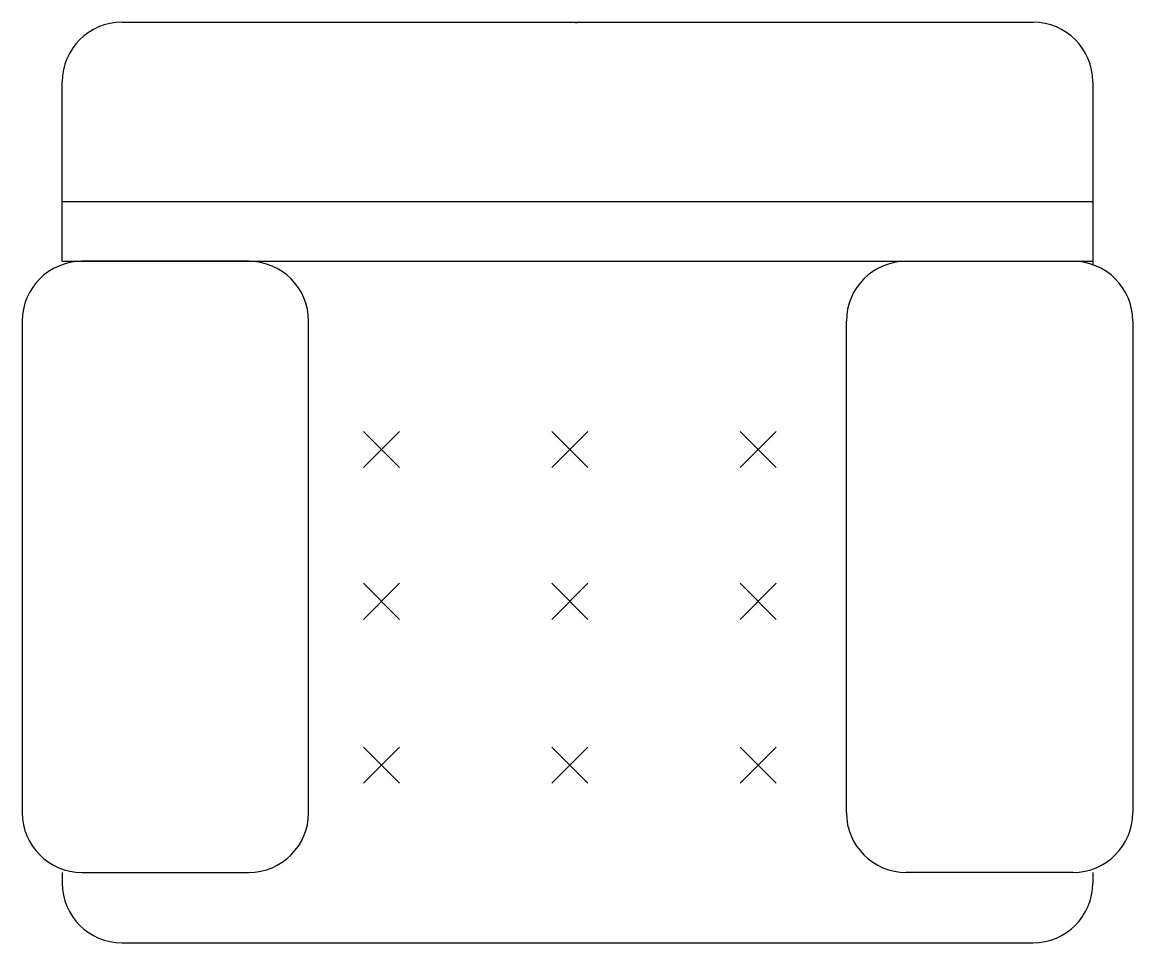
# Model space of a CAD drawing. Extents: x 13335 to 14265, y 8530 to 9300.
import ezdxf

# ---------------------------------------------------------------- set-up
doc = ezdxf.new("R2010")
doc.units = 0
doc.header["$MEASUREMENT"] = 0
doc.layers.get('0').update_dxf_attribs({"linetype": 'CONTINUOUS'})
doc.styles.add('DIM_FONT', font='SIMPLEX', dxfattribs={"width": 0.8})

msp = doc.modelspace()

# ---------------------------------------------------------------- linework, layer by layer
at = {"color": 4}
for p, q in [((13418.76, 9300), (14181.24, 9300)), ((13368.76, 9100), (13368.76, 9250)), ((14231.24, 9250), (14231.24, 9097.17)), ((13368.76, 9150), (14231.24, 9150)), ((13368.76, 9100), (14231.24, 9100)), ((14075.02, 9100), (14214.67, 9100)), ((13335.33, 9050), (13335.33, 8638.86)), ((13574.98, 8638.86), (13574.98, 9050)), ((14025.02, 8638.86), (14025.02, 9050)), ((14264.67, 9050), (14264.67, 8638.86)), ((13368.76, 8588.86), (13368.76, 8580)), ((13385.33, 8588.86), (13524.98, 8588.86)), ((14214.67, 8588.86), (14075.02, 8588.86)), ((14231.24, 8588.86), (14231.24, 8580)), ((13418.76, 8530), (14181.24, 8530))]:
    msp.add_line(p, q, dxfattribs=at)
msp.add_line((13524.98, 9100), (13385.33, 9100))
at = {"color": 5}
for p, q in [((13651.15, 8957.72), (13620.99, 8927.55)), ((13620.99, 8957.72), (13651.15, 8927.55)), ((13808.75, 8957.72), (13778.58, 8927.55)), ((13778.58, 8957.72), (13808.75, 8927.55)), ((13966.34, 8957.72), (13936.17, 8927.55)), ((13936.17, 8957.72), (13966.34, 8927.55)), ((13651.15, 8830.71), (13620.99, 8800.54)), ((13620.99, 8830.71), (13651.15, 8800.54)), ((13808.75, 8830.71), (13778.58, 8800.54)), ((13778.58, 8830.71), (13808.75, 8800.54)), ((13966.34, 8830.71), (13936.17, 8800.54)), ((13936.17, 8830.71), (13966.34, 8800.54)), ((13651.15, 8693.55), (13620.99, 8663.38)), ((13620.99, 8693.55), (13651.15, 8663.38)), ((13778.58, 8693.55), (13808.75, 8663.38)), ((13808.75, 8693.55), (13778.58, 8663.38)), ((13966.34, 8693.55), (13936.17, 8663.38)), ((13936.17, 8693.55), (13966.34, 8663.38))]:
    msp.add_line(p, q, dxfattribs=at)
at = {"color": 4}
for centre, start, end in [((13418.76, 9250), 90, 180), ((14181.24, 9250), 360, 90), ((13385.33, 9050), 90, 180), ((13524.98, 9050), 0, 90), ((14075.02, 9050), 90, 180), ((14214.67, 9050), 0, 90), ((13385.33, 8638.86), 180, 270), ((13524.98, 8638.86), 270, 0), ((14075.02, 8638.86), 180, 270), ((14214.67, 8638.86), 270, 0), ((13418.76, 8580), 180, 270), ((14181.24, 8580), 270, 0)]:
    msp.add_arc(centre, 50, start, end, dxfattribs=at)

# ---------------------------------------------------------------- texts
at = {"color": 4, "style": 'DIM_FONT', "width": 0.8, "flags": 9}
for tag, s in [('XSIZE', '929'), ('YSIZE', '770')]:
    msp.add_attdef(tag, (13800, 9300), s, height=0.5, rotation=180, dxfattribs=at)

doc.saveas('drawing.dxf')
